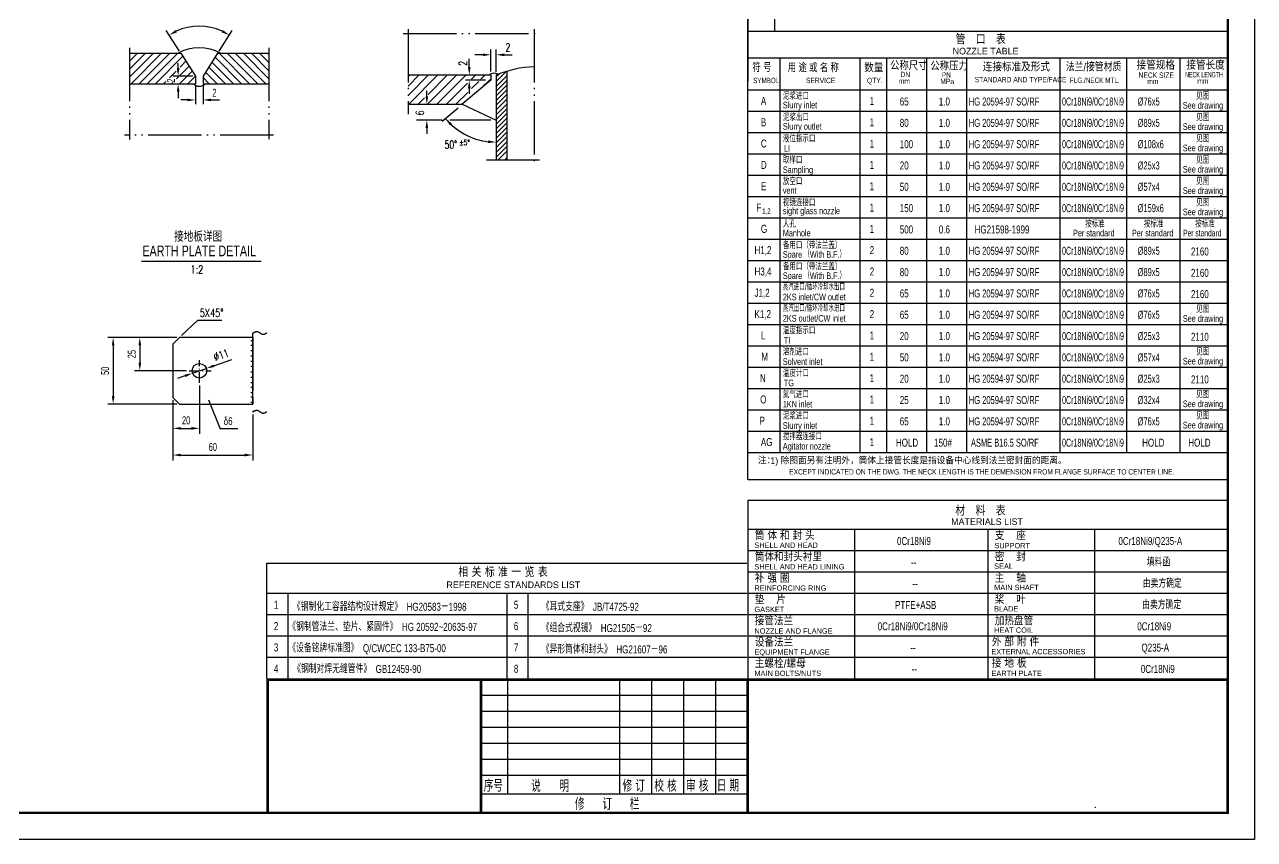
# Model space of a CAD drawing. Extents: x 7203 to 32733, y 57887 to 76007.
# Drawn here: x 18748 to 32583, y 58037 to 67209 of the extents above; entities that cross this region are included whole.
import ezdxf
from ezdxf.enums import TextEntityAlignment as Align

# ---------------------------------------------------------------- set-up
doc = ezdxf.new("R2010")
doc.units = 0
doc.header["$LTSCALE"] = 30
for name, pattern in [('CEN7', [6.3, 4, -1, 0.3, -1]), ('CENTER', [25, 20, -2, 1, -2]), ('DIVIDE-M', [27, 20, -2, 0.5, -2, 0.5, -2]), ('PHANTOM', [32.5, 20, -2.5, 2.5, -2.5, 2.5, -2.5])]:
    doc.linetypes.add(name, pattern=pattern)
doc.layers.get('0').update_dxf_attribs({"linetype": 'CONTINUOUS'})
for name, color, linetype in [('CENTER', 1, 'CENTER'), ('CONT', 4, 'CONTINUOUS'), ('DIM', 7, 'CONTINUOUS'), ('PHANTOM', 3, 'PHANTOM')]:
    doc.layers.add(name, color=color, linetype=linetype)
doc.styles.add('HZ', font='ced.shx', dxfattribs={"width": 0.7, "height": 90, "bigfont": 'hz.shx'})
doc.styles.add('ROMANS', font='romans', dxfattribs={"width": 0.7, "height": 210})
doc.styles.get("Standard").update_dxf_attribs({"font": 'simplex.shx', "width": 0.75})

msp = doc.modelspace()

# ---------------------------------------------------------------- linework, layer by layer
for p, q in [((26883, 75557), (26883, 66570)), ((32283, 75557), (32283, 63113)), ((26883, 62089), (26883, 70937)), ((26883, 66570), (26883, 70937)), ((32283, 66570), (32283, 70937)), ((27183, 70457), (27183, 67134)), ((26883, 67134), (32283, 67134)), ((26883, 67134), (32283, 67134)), ((26883, 67134), (32283, 67134)), ((26883, 66834), (32283, 66834)), ((27243, 66834), (27243, 62394)), ((28143, 66834), (28143, 62394)), ((28443, 66834), (28443, 62394)), ((28893, 66834), (28893, 62394)), ((29343, 66834), (29343, 62394)), ((30393, 66834), (30393, 62394)), ((31143, 66834), (31143, 62394)), ((31743, 66834), (31743, 62394)), ((26883, 66474), (32283, 66474)), ((26883, 66234), (32283, 66234)), ((26883, 65994), (32283, 65994)), ((26883, 65754), (32283, 65754)), ((26883, 65514), (32283, 65514)), ((26883, 65274), (32283, 65274)), ((26883, 65034), (32283, 65034)), ((26883, 64794), (32283, 64794)), ((26883, 64554), (32283, 64554)), ((26883, 64314), (32283, 64314)), ((26883, 64074), (32283, 64074)), ((26883, 63834), (32283, 63834)), ((26883, 63594), (32283, 63594)), ((26883, 63354), (32283, 63354)), ((26883, 63114), (32283, 63114)), ((26883, 62874), (32283, 62874)), ((26883, 62634), (32283, 62634)), ((26883, 62394), (32283, 62394)), ((26883, 62089), (32283, 62089)), ((21471, 61145), (26871, 61145))]:
    msp.add_line(p, q)
at = {"color": 7, "linetype": 'Continuous'}
for p, q in [((20489, 66911), (20342, 67142)), ((20935, 66911), (21082, 67142)), ((19929, 66799), (20016, 66886)), ((19929, 66708), (20107, 66886)), ((19929, 66617), (20198, 66886)), ((19946, 66543), (20289, 66886)), ((20037, 66543), (20380, 66886)), ((20128, 66543), (20471, 66886)), ((20219, 66543), (20527, 66852)), ((21188, 66543), (20890, 66841)), ((21279, 66543), (20936, 66886)), ((21370, 66543), (21027, 66886)), ((21460, 66543), (21118, 66886)), ((21495, 66599), (21209, 66886)), ((21495, 66690), (21299, 66886)), ((21495, 66781), (21390, 66886)), ((21495, 66872), (21481, 66886)), ((23903, 66869), (23813, 66869)), ((23993, 66681), (23993, 66929)), ((24053, 66676), (24053, 66929)), ((24143, 66869), (24233, 66869)), ((20376, 66610), (20453, 66686)), ((20475, 66719), (20475, 66776)), ((20494, 66636), (20598, 66740)), ((20496, 66729), (20563, 66796)), ((21006, 66543), (20819, 66730)), ((21097, 66543), (20855, 66785)), ((23750, 66732), (23750, 66822)), ((20310, 66543), (20336, 66569)), ((20401, 66543), (20415, 66558)), ((20639, 66629), (20415, 66629)), ((20458, 66600), (20479, 66622)), ((20492, 66543), (20572, 66624)), ((20583, 66543), (20669, 66629)), ((20585, 66636), (20634, 66685)), ((20824, 66543), (20755, 66612)), ((20915, 66543), (20784, 66674)), ((23933, 66582), (23706, 66582)), ((20475, 66453), (20475, 66380)), ((20669, 66529), (20669, 66314)), ((20755, 66529), (20755, 66314)), ((23273, 66402), (23273, 66464)), ((23750, 66492), (23750, 66428)), ((20579, 66361), (20507, 66361)), ((20845, 66361), (20940, 66361)), ((23445, 66122), (23625, 66273)), ((23445, 66135), (23158, 66135)), ((23993, 66135), (23531, 66135)), ((23273, 66045), (23273, 65978))]:
    msp.add_line(p, q, dxfattribs=at)
at = {"color": 3, "linetype": 'DIVIDE-M'}
for p, q in [((23008, 67110), (24540, 67110)), ((23061, 67156), (23061, 66201)), ((24481, 67156), (24481, 65623)), ((19929, 66946), (19929, 65916)), ((21495, 66946), (21495, 65920)), ((21548, 65964), (19873, 65964)), ((24540, 65683), (23943, 65683))]:
    msp.add_line(p, q, dxfattribs=at)
at = {"color": 4, "linetype": 'Continuous'}
for p, q in [((19929, 66886), (20506, 66886)), ((20506, 66886), (20669, 66629)), ((20919, 66886), (20755, 66629)), ((20919, 66886), (21495, 66886)), ((20669, 66629), (20669, 66543)), ((20755, 66629), (20755, 66543)), ((23061, 66642), (23993, 66642)), ((23993, 66582), (23671, 66312)), ((23993, 66642), (23993, 66582)), ((24053, 66642), (24053, 65683)), ((24173, 66685), (24173, 65683)), ((19929, 66543), (20669, 66543)), ((20755, 66543), (21495, 66543)), ((23061, 66312), (23671, 66312)), ((23671, 66312), (24053, 66135))]:
    msp.add_line(p, q, dxfattribs=at)
at = {"color": 0, "linetype": 'Continuous'}
for p, q in [((23061, 66622), (23080, 66642)), ((23061, 66516), (23186, 66642)), ((23061, 66410), (23292, 66642)), ((23069, 66312), (23398, 66642)), ((23281, 66312), (23611, 66642)), ((23287, 66424), (23505, 66642)), ((23387, 66312), (23717, 66642)), ((23493, 66312), (23732, 66551)), ((23774, 66593), (23823, 66642)), ((23777, 66490), (23857, 66570)), ((23880, 66593), (23929, 66642)), ((23881, 66488), (23993, 66600)), ((24053, 66567), (24170, 66684)), ((24053, 66620), (24090, 66656)), ((24053, 66514), (24173, 66634)), ((24053, 66461), (24173, 66581)), ((23599, 66312), (23733, 66446)), ((24053, 66407), (24173, 66527)), ((24053, 66354), (24173, 66474)), ((24053, 66301), (24173, 66421)), ((23175, 66312), (23246, 66383)), ((24053, 66248), (24173, 66368)), ((24053, 66195), (24173, 66315)), ((24053, 66142), (24173, 66262)), ((24053, 66089), (24173, 66209)), ((24053, 66036), (24173, 66156)), ((24053, 65983), (24173, 66103)), ((24053, 65930), (24173, 66050)), ((24053, 65877), (24173, 65997)), ((24053, 65824), (24173, 65944)), ((24053, 65771), (24173, 65891)), ((24053, 65718), (24173, 65838)), ((24070, 65683), (24173, 65785)), ((24146, 65683), (24173, 65709))]:
    msp.add_line(p, q, dxfattribs=at)
at = {"color": 7, "linetype": 'Continuous'}
for centre, radius, start, end in [((20712, 66562), 629, 65.711, 114.289), ((24053, 66632), 747, 220, 263.0885)]:
    msp.add_arc(centre, radius, start, end, dxfattribs=at)
at = {"color": 4, "linetype": 'Continuous'}
for centre, radius, start, end in [((20712, 66436), 511, 61.5995, 118.4005), ((24502, 65577), 1155, 91.0794, 112.9002), ((24028, 66579), 83.1, 57.9141, 131.264), ((20712, 66603), 88.8, 222.239, 317.761)]:
    msp.add_arc(centre, radius, start, end, dxfattribs=at)
at = {"color": 7, "linetype": 'Continuous'}
for points in [[(20461, 67121), (20447, 67148), (20374, 67092)], [(20978, 67148), (20964, 67121), (21050, 67092)], [(23903, 66854), (23903, 66884), (23993, 66869)], [(24143, 66854), (24143, 66884), (24053, 66869)], [(20460, 66719), (20490, 66719), (20475, 66629)], [(23765, 66732), (23735, 66732), (23750, 66642)], [(23765, 66492), (23735, 66492), (23750, 66582)], [(20460, 66453), (20490, 66453), (20475, 66543)], [(20579, 66376), (20579, 66346), (20669, 66361)], [(20845, 66376), (20845, 66346), (20755, 66361)], [(23288, 66402), (23258, 66402), (23273, 66312)], [(23288, 66045), (23258, 66045), (23273, 66135)], [(23554, 66097), (23532, 66076), (23481, 66152)], [(23964, 65906), (23962, 65876), (24053, 65885)]]:
    msp.add_solid(points, dxfattribs=at)
at = {"layer": 'CENTER', "linetype": 'CEN7'}
for p, q in [((20715, 63177), (20715, 63430)), ((20599, 63312), (20848, 63312))]:
    msp.add_line(p, q, dxfattribs=at)
at = {"layer": 'CONT'}
for p, q in [((20490, 63687), (20415, 63612)), ((21315, 63687), (20490, 63687)), ((21315, 62937), (21315, 63687)), ((20415, 63612), (20415, 63012)), ((20415, 63012), (20490, 62937)), ((20490, 62937), (21315, 62937))]:
    msp.add_line(p, q, dxfattribs=at)
msp.add_circle((20715, 63312), 82.5, dxfattribs=at)
at = {"layer": 'DIM'}
for p, q in [((32583, 75857), (32583, 58037)), ((20061, 64547), (21409, 64547)), ((20512, 63708), (20698, 63883)), ((20698, 63883), (20965, 63883)), ((20460, 63687), (19684, 63687)), ((20460, 63687), (19984, 63687)), ((21291, 63652), (21315, 63652)), ((19744, 63597), (19744, 63027)), ((20044, 63597), (20044, 63402)), ((21291, 63602), (21315, 63602)), ((21291, 63542), (21315, 63542)), ((20878, 63369), (21078, 63439)), ((21291, 63482), (21315, 63482)), ((21291, 63422), (21315, 63422)), ((20569, 63312), (19984, 63312)), ((20552, 63255), (20467, 63225)), ((20637, 63285), (20793, 63339)), ((21291, 63363), (21315, 63363)), ((21291, 63302), (21315, 63302)), ((21291, 63242), (21315, 63242)), ((20715, 63147), (20715, 62604)), ((21291, 63182), (21315, 63182)), ((21291, 63127), (21315, 63127)), ((20415, 62982), (20415, 62604)), ((20415, 62982), (20415, 62304)), ((20817, 62986), (20949, 62659)), ((21291, 63067), (21315, 63067)), ((21291, 63019), (21315, 63019)), ((21291, 62959), (21315, 62959)), ((20460, 62937), (19684, 62937)), ((21315, 62820), (21315, 62304)), ((20505, 62664), (20625, 62664)), ((21145, 62659), (20949, 62659)), ((20505, 62364), (21225, 62364)), ((26883, 61857), (32283, 61857)), ((26883, 61857), (26883, 59837)), ((26883, 61530), (32283, 61530)), ((28083, 61530), (28083, 59850)), ((29583, 61530), (29583, 59850)), ((30783, 61530), (30783, 59850)), ((26883, 61290), (29583, 61290)), ((29583, 61290), (32283, 61290)), ((21471, 59850), (21471, 61145)), ((26883, 61050), (29583, 61050)), ((29583, 61050), (32283, 61050)), ((21471, 60810), (26871, 60810)), ((21711, 59850), (21711, 60810)), ((24171, 60810), (24171, 59850)), ((24411, 59850), (24411, 60810)), ((26883, 60810), (29583, 60810)), ((29583, 60810), (32283, 60810)), ((21471, 60570), (26871, 60570)), ((26883, 60570), (29583, 60570)), ((29583, 60570), (32283, 60570)), ((21471, 60330), (26871, 60330)), ((26883, 60330), (29583, 60330)), ((26883, 60330), (29555, 60330)), ((26883, 60330), (29555, 60330)), ((26883, 60330), (29555, 60330)), ((26883, 60330), (29555, 60330)), ((29583, 60330), (32283, 60330)), ((29583, 60330), (32283, 60330)), ((29583, 60330), (32283, 60330)), ((29583, 60330), (32283, 60330)), ((29583, 60330), (32283, 60330)), ((21471, 60090), (26871, 60090)), ((26883, 60090), (32283, 60090)), ((26883, 59837), (32283, 59837)), ((26883, 58337), (26883, 59837)), ((26883, 59657), (23883, 59657)), ((26883, 59477), (23883, 59477)), ((26883, 59297), (23883, 59297)), ((26883, 59117), (23883, 59117)), ((26883, 58937), (23883, 58937)), ((26883, 58757), (23883, 58757)), ((32583, 58037), (7353, 58037))]:
    msp.add_line(p, q, dxfattribs=at)
at = {"layer": 'DIM', "const_width": 27}
msp.add_lwpolyline([(8103, 58337), (8103, 75557), (32283, 75557), (32283, 58337)], close=True, dxfattribs=at)
at = {"layer": 'DIM'}
for points, const_width in [([(23883, 59837), (21483, 59837), (21483, 58337)], 30), ([(32283, 58337), (32283, 59837), (23883, 59837), (23883, 58337)], 30), ([(32283, 59837), (23883, 59837)], 30), ([(24183, 58547), (24183, 59837)], 15), ([(24183, 59837), (24183, 58547)], 9.6), ([(25443, 58547), (25443, 59837)], 15), ([(25443, 59837), (25443, 58547)], 9.6), ([(25803, 58547), (25803, 59837)], 15), ([(25803, 59837), (25803, 58547)], 9.6), ([(26163, 58547), (26163, 59837)], 15), ([(26163, 59837), (26163, 58547)], 9.6), ([(26523, 58547), (26523, 59837)], 15), ([(26523, 59837), (26523, 58547)], 9.6), ([(26883, 59837), (26883, 58340)], 30), ([(26883, 59837), (26883, 58337)], 9.6), ([(23883, 58757), (26883, 58757)], 9.6), ([(26883, 58547), (23883, 58547)], 15), ([(23883, 58547), (26883, 58547)], 9.6)]:
    msp.add_lwpolyline(points, dxfattribs=dict(at, const_width=const_width))
at = {"layer": 'DIM', "const_width": 7.5}
msp.add_lwpolyline([(30788, 58398, 1), (30796, 58398, 1)], format="xyb", close=True, dxfattribs=at)
at = {"layer": 'DIM'}
for points in [[(19729, 63597), (19759, 63597), (19744, 63687)], [(20029, 63597), (20059, 63597), (20044, 63687)], [(20029, 63402), (20059, 63402), (20044, 63312)], [(20873, 63383), (20883, 63355), (20793, 63339)], [(20547, 63269), (20557, 63241), (20637, 63285)], [(19729, 63027), (19759, 63027), (19744, 62937)], [(20505, 62679), (20505, 62649), (20415, 62664)], [(20625, 62679), (20625, 62649), (20715, 62664)], [(20505, 62379), (20505, 62349), (20415, 62364)], [(21225, 62379), (21225, 62349), (21315, 62364)]]:
    msp.add_solid(points, dxfattribs=at)
at = {"layer": 'PHANTOM'}
for q in [(21315, 63737), (21315, 62850)]:
    msp.add_line((21315, 63687), q, dxfattribs=at)
for points in [[(21315, 63737), (21367, 63754), (21426, 63723), (21471, 63739)], [(21315, 62850), (21367, 62868), (21426, 62836), (21471, 62852)]]:
    msp.add_spline(points, degree=3, dxfattribs=at)

# ---------------------------------------------------------------- texts
at = {"style": 'HZ'}
for s, height, p in [('管   口   表', 105, (29221, 66989)), ('NOZZLE TABLE', 75, (29188, 66873)), ('接管规格', 90, (31257, 66703)), ('接管长度', 90, (31817, 66704)), ('注：', 75, (26998, 62264)), ('    1) 除图面另有注明外，筒体上接管长度是指设备中心线到法兰密封面的距离。', 75, (27025, 62262))]:
    msp.add_text(s, height=height, dxfattribs=at).set_placement(p)
at = {"color": 7, "linetype": 'Continuous'}
for s, height, style, width, p in [('2', 90, 'ROMANS', 0.7, (24158, 66908)), ('2', 90, 'HZ', 0.6, (20860, 66397)), ('50%%D', 90, 'ROMANS', 0.7, (23472, 65813)), ('%%P5%%D', 60, 'ROMANS', 0.7, (23637, 65852))]:
    msp.add_text(s, height=height, dxfattribs=dict(at, style=style, width=width)).set_placement(p)
for s, style, width, p in [('2', 'ROMANS', 0.7, (23722, 66746)), ('2', 'HZ', 0.6, (20439, 66556)), ('6', 'ROMANS', 0.7, (23239, 66188))]:
    msp.add_text(s, height=90, rotation=90, dxfattribs=dict(at, style=style, width=width)).set_placement(p)
at = {"style": 'HZ'}
for s, height, width, p in [('符 号', 90, 0.8, (26935, 66722)), ('用 途 或 名 称', 90, 0.8, (27333, 66720)), ('SYMBOL', 60, 0.7, (26944, 66580)), ('SERVICE', 60, 0.75, (27538, 66580)), ('QTY.', 60, 0.75, (28224, 66580)), ('PN', 60, 0.75, (29064, 66643)), ('NECK SIZE', 60, 0.75, (31280, 66640))]:
    msp.add_text(s, height=height, dxfattribs=dict(at, width=width)).set_placement(p, align=Align.MIDDLE_LEFT)
for s, p in [('数量', (28193, 66719)), ('连接标准及形式', (29527, 66729))]:
    msp.add_text(s, height=90, dxfattribs=at).set_placement(p, align=Align.MIDDLE_LEFT)
for s, height, width, p in [('公称尺寸', 90, 0.9, (28484, 66699)), ('公称压力', 90, 0.9, (28937, 66694)), ('法兰/接管材质', 90, 0.85, (30461, 66685)), ('DN', 60, 0.75, (28601, 66618)), ('STANDARD AND TYPE/FACE', 60, 0.75, (29436, 66560)), ('泥浆进口', 75, 0.75, (27278, 66366)), ('见图', 75, 0.75, (31928, 66366)), ('A', 90, 0.75, (27031, 66305)), ('Slurry inlet', 75, 0.75, (27278, 66266)), ('1', 90, 0.75, (28255, 66305)), ('65', 90, 0.75, (28593, 66298)), ('1.0', 90, 0.75, (29032, 66298)), ('HG 20594-97 SO/RF', 90, 0.65, (29369, 66298)), ('0Cr18Ni9/0Cr18Ni9', 90, 0.53, (30419, 66298)), ('%%C76x5', 90, 0.7, (31269, 66298)), ('See drawing', 75, 0.65, (31778, 66263)), ('B', 90, 0.75, (27031, 66065)), ('泥浆出口', 75, 0.75, (27278, 66126)), ('1', 90, 0.75, (28255, 66065)), ('80', 90, 0.75, (28593, 66058)), ('1.0', 90, 0.75, (29032, 66058)), ('HG 20594-97 SO/RF', 90, 0.65, (29369, 66058)), ('0Cr18Ni9/0Cr18Ni9', 90, 0.53, (30419, 66058)), ('%%c89x5', 90, 0.7, (31269, 66058)), ('见图', 75, 0.75, (31928, 66126)), ('Slurry outlet', 75, 0.75, (27278, 66026)), ('See drawing', 75, 0.65, (31778, 66023)), ('C', 90, 0.75, (27031, 65825)), ('液位指示口', 75, 0.75, (27278, 65886)), ('1', 90, 0.75, (28255, 65825)), ('100', 90, 0.75, (28593, 65818)), ('1.0', 90, 0.75, (29032, 65818)), ('HG 20594-97 SO/RF', 90, 0.65, (29369, 65818)), ('0Cr18Ni9/0Cr18Ni9', 90, 0.53, (30419, 65818)), ('%%c108x6', 90, 0.7, (31269, 65818)), ('See drawing', 75, 0.65, (31778, 65783)), ('见图', 75, 0.75, (31928, 65886)), ('取样口', 75, 0.75, (27278, 65646)), ('LI', 75, 0.65, (27290, 65778)), ('见图', 75, 0.75, (31928, 65646)), ('D', 90, 0.75, (27031, 65585)), ('Sampling ', 75, 0.65, (27278, 65538)), ('1', 90, 0.75, (28255, 65585)), ('20', 90, 0.75, (28593, 65578)), ('1.0', 90, 0.75, (29032, 65578)), ('HG 20594-97 SO/RF', 90, 0.65, (29369, 65578)), ('0Cr18Ni9/0Cr18Ni9', 90, 0.53, (30419, 65578)), ('%%c25x3', 90, 0.7, (31269, 65578)), ('See drawing', 75, 0.65, (31778, 65543)), ('放空口', 75, 0.75, (27278, 65406)), ('见图', 75, 0.75, (31928, 65406)), ('E', 90, 0.75, (27031, 65345)), ('vent', 75, 0.65, (27278, 65305)), ('1', 90, 0.75, (28255, 65345)), ('50', 90, 0.75, (28593, 65338)), ('1.0', 90, 0.75, (29032, 65338)), ('HG 20594-97 SO/RF', 90, 0.65, (29369, 65338)), ('0Cr18Ni9/0Cr18Ni9', 90, 0.53, (30419, 65338)), ('%%c57x4', 90, 0.7, (31269, 65338)), ('See drawing', 75, 0.65, (31778, 65303)), ('F', 90, 0.75, (26980, 65105)), ('视镜连接口', 75, 0.75, (27278, 65166)), ('1', 90, 0.75, (28255, 65105)), ('150', 90, 0.75, (28593, 65098)), ('1.0', 90, 0.75, (29032, 65098)), ('HG 20594-97 SO/RF', 90, 0.65, (29369, 65098)), ('0Cr18Ni9/0Cr18Ni9', 90, 0.53, (30419, 65098)), ('%%c159x6', 90, 0.7, (31269, 65098)), ('见图', 75, 0.75, (31928, 65166)), ('sight glass nozzle', 75, 0.65, (27278, 65075)), ('See drawing', 75, 0.65, (31778, 65063)), ('G', 90, 0.75, (27031, 64865)), ('人孔', 75, 0.75, (27278, 64926)), ('Manhole', 75, 0.65, (27278, 64825)), ('1', 90, 0.75, (28255, 64865)), ('500', 90, 0.75, (28593, 64858)), ('0.6', 90, 0.75, (29032, 64858)), ('HG21598-1999', 90, 0.75, (29435, 64858)), ('Per standard', 75, 0.65, (30543, 64825)), ('按标准 ', 75, 0.75, (30678, 64926)), ('Per standard', 75, 0.65, (31205, 64825)), ('按标准 ', 75, 0.75, (31339, 64926)), ('Per standard', 75, 0.6, (31781, 64825)), ('按标准 ', 75, 0.75, (31916, 64926)), ('备用口（带法兰盖）', 75, 0.75, (27278, 64686)), ('H1,2', 90, 0.75, (26959, 64625)), ('Spare （With B.F.）', 75, 0.65, (27278, 64585)), ('2', 90, 0.75, (28255, 64625)), ('80', 90, 0.75, (28593, 64618)), ('1.0', 90, 0.75, (29032, 64618)), ('HG 20594-97 SO/RF', 90, 0.65, (29369, 64618)), ('0Cr18Ni9/0Cr18Ni9', 90, 0.53, (30419, 64618)), ('%%c89x5', 90, 0.7, (31269, 64618)), ('2160', 90, 0.75, (31869, 64610)), ('H3,4', 90, 0.75, (26959, 64385)), ('备用口（带法兰盖）', 75, 0.75, (27278, 64446)), ('2', 90, 0.75, (28255, 64385)), ('HG 20594-97 SO/RF', 90, 0.65, (29369, 64378)), ('0Cr18Ni9/0Cr18Ni9', 90, 0.53, (30419, 64378)), ('Spare （With B.F.）', 75, 0.65, (27278, 64345)), ('80', 90, 0.75, (28593, 64378)), ('1.0', 90, 0.75, (29032, 64378)), ('%%c89x5', 90, 0.7, (31269, 64378)), ('2160', 90, 0.75, (31869, 64370)), ('J1,2', 90, 0.75, (26959, 64145)), ('蒸汽进口/循环冷却水出口', 75, 0.63, (27278, 64218)), ('2', 90, 0.75, (28255, 64145)), ('65', 90, 0.75, (28593, 64138)), ('1.0', 90, 0.75, (29032, 64138)), ('HG 20594-97 SO/RF', 90, 0.65, (29369, 64138)), ('0Cr18Ni9/0Cr18Ni9', 90, 0.53, (30419, 64138)), ('%%C76x5', 90, 0.7, (31269, 64138)), ('2160', 90, 0.75, (31869, 64130)), ('蒸汽出口/循环冷却水进口', 75, 0.63, (27278, 63978)), ('2KS inlet/CW outlet', 75, 0.65, (27278, 64105)), ('K1,2', 90, 0.75, (26959, 63905)), ('2KS outlet/CW inlet', 75, 0.65, (27278, 63865)), ('2', 90, 0.75, (28255, 63905)), ('65', 90, 0.75, (28593, 63898)), ('1.0', 90, 0.75, (29032, 63898)), ('HG 20594-97 SO/RF', 90, 0.65, (29369, 63898)), ('0Cr18Ni9/0Cr18Ni9', 90, 0.53, (30419, 63898)), ('%%C76x5', 90, 0.7, (31269, 63898)), ('See drawing', 75, 0.65, (31778, 63863)), ('见图', 75, 0.75, (31928, 63966)), ('温度指示口', 75, 0.75, (27278, 63726)), ('L', 90, 0.75, (27031, 63665)), ('TI', 75, 0.65, (27290, 63618)), ('1', 90, 0.75, (28255, 63665)), ('20', 90, 0.75, (28593, 63658)), ('1.0', 90, 0.75, (29032, 63658)), ('HG 20594-97 SO/RF', 90, 0.65, (29369, 63658)), ('0Cr18Ni9/0Cr18Ni9', 90, 0.53, (30419, 63658)), ('%%c25x3', 90, 0.7, (31269, 63658)), ('2110', 90, 0.75, (31869, 63650)), ('M', 90, 0.75, (27037, 63425)), ('溶剂进口', 75, 0.75, (27278, 63486)), ('1', 90, 0.75, (28255, 63425)), ('50', 90, 0.75, (28593, 63418)), ('1.0', 90, 0.75, (29032, 63418)), ('HG 20594-97 SO/RF', 90, 0.65, (29369, 63418)), ('0Cr18Ni9/0Cr18Ni9', 90, 0.53, (30419, 63418)), ('%%c57x4', 90, 0.7, (31269, 63418)), ('见图', 75, 0.75, (31928, 63486)), ('Solvent inlet', 75, 0.75, (27278, 63378)), ('See drawing', 75, 0.65, (31778, 63383)), ('N', 90, 0.75, (27020, 63185)), ('温度计口', 75, 0.75, (27278, 63246)), ('1', 90, 0.75, (28255, 63185)), ('20', 90, 0.75, (28593, 63178)), ('1.0', 90, 0.75, (29032, 63178)), ('HG 20594-97 SO/RF', 90, 0.65, (29369, 63178)), ('0Cr18Ni9/0Cr18Ni9', 90, 0.53, (30419, 63178)), ('%%c25x3', 90, 0.7, (31269, 63178)), ('2110', 90, 0.75, (31869, 63170)), ('氮气进口', 75, 0.75, (27278, 63006)), ('TG', 75, 0.65, (27290, 63138)), ('O', 90, 0.75, (27023, 62945)), ('1KN inlet', 75, 0.65, (27278, 62899)), ('1', 90, 0.75, (28255, 62945)), ('25', 90, 0.75, (28593, 62938)), ('1.0', 90, 0.75, (29032, 62938)), ('HG 20594-97 SO/RF', 90, 0.65, (29369, 62938)), ('0Cr18Ni9/0Cr18Ni9', 90, 0.53, (30419, 62938)), ('%%c32x4', 90, 0.7, (31269, 62938)), ('See drawing', 75, 0.65, (31778, 62903)), ('见图', 75, 0.75, (31928, 63006)), ('泥浆进口', 75, 0.75, (27278, 62766)), ('见图', 75, 0.75, (31928, 62766)), ('P', 90, 0.75, (27016, 62705)), ('Slurry inlet', 75, 0.75, (27278, 62658)), ('1', 90, 0.75, (28255, 62705)), ('65', 90, 0.75, (28593, 62698)), ('1.0', 90, 0.75, (29032, 62698)), ('HG 20594-97 SO/RF', 90, 0.65, (29369, 62698)), ('0Cr18Ni9/0Cr18Ni9', 90, 0.53, (30419, 62698)), ('%%c76x5', 90, 0.7, (31269, 62698)), ('See drawing', 75, 0.65, (31778, 62663)), ('AG', 90, 0.75, (27031, 62465)), ('搅拌器连接口', 75, 0.75, (27278, 62533)), ('1', 90, 0.75, (28255, 62465)), ('HOLD', 90, 0.75, (28550, 62458)), ('150#', 90, 0.75, (28979, 62458)), ('ASME B16.5 SO/RF', 90, 0.7, (29394, 62458)), ('0Cr18Ni9/0Cr18Ni9', 90, 0.53, (30419, 62458)), ('HOLD', 90, 0.75, (31320, 62458)), ('HOLD', 90, 0.75, (31839, 62458)), ('Agitator nozzle', 75, 0.65, (27278, 62426)), ('EXCEPT INDICATED ON THE DWG. THE NECK LENGTH IS THE DEMENSION FROM FLANGE SURFACE TO CENTER LINE.', 60, 0.75, (27349, 62145))]:
    msp.add_text(s, height=height, dxfattribs=dict(at, width=width)).set_placement(p)
at = {"style": 'HZ', "width": 0.75}
for s, p in [('mm', (28582, 66525)), ('MPa', (29049, 66522)), ('mm', (31378, 66522)), ('mm', (31941, 66526))]:
    msp.add_text(s, height=60, dxfattribs=at).set_placement(p, align=Align.BOTTOM_LEFT)
at = {"style": 'HZ'}
for s, width, p, p2 in [('FLG./NECK MTL.', 0.768884, (30507, 66553), (31067, 66553)), ('NECK LENGTH', 0.684778, (31804, 66615), (32228, 66615))]:
    msp.add_text(s, height=60, dxfattribs=dict(at, width=width)).set_placement(p, p2, align=Align.FIT)
at = {"layer": 'DIM', "color": 7, "linetype": 'Continuous', "style": 'HZ', "width": 0.7}
msp.add_text('1,2', height=58.5, dxfattribs=at).set_placement((27045, 65081))
at = {"layer": 'DIM', "style": 'HZ'}
for s, height, width, p in [('接地板详图', 120, 0.75, (20430, 64764)), ('EARTH PLATE DETAIL', 120, 0.75, (20073, 64601)), ('δ6', 90, 0.75, (20987, 62701)), ('0Cr18Ni9', 90, 0.75, (28562, 61351)), ('0Cr18Ni9/Q235-A', 90, 0.75, (31053, 61351)), ('填料函', 90, 0.75, (31372, 61111)), ('SHELL AND HEAD LINING', 60, 0.95, (26958, 61076)), ('--', 90, 0.75, (28719, 61111)), ('--', 90, 0.75, (28734, 60871)), ('由卖方确定', 90, 0.75, (31327, 60871)), ('1', 90, 0.75, (21552, 60633)), ('《钢制化工容器结构设计规定》  HG20583－1998', 90, 0.75, (21766, 60611)), ('5', 90, 0.75, (24252, 60633)), ('《耳式支座》  JB/T4725-92', 90, 0.75, (24565, 60611)), ('PTFE+ASB', 90, 0.75, (28540, 60631)), ('由卖方确定', 90, 0.75, (31320, 60631)), ('2', 90, 0.75, (21552, 60393)), (' 《钢制管法兰、垫片、紧固件》  HG 20592~20635-97', 90, 0.75, (21689, 60385)), ('6', 90, 0.75, (24252, 60393)), ('《组合式视镜》  HG21505－92', 90, 0.75, (24565, 60371)), ('0Cr18Ni9/0Cr18Ni9', 90, 0.75, (28345, 60391)), ('0Cr18Ni9', 90, 0.75, (31265, 60391)), ('3', 90, 0.75, (21552, 60153)), (' 《设备铭牌标准图》  Q/CWCEC 133-B75-00', 90, 0.75, (21689, 60145)), ('7', 90, 0.75, (24252, 60153)), ('《异形筒体和封头》  HG21607－96', 90, 0.75, (24565, 60131)), ('--', 90, 0.75, (28711, 60151)), ('Q235-A', 90, 0.75, (31312, 60151)), ('4', 90, 0.75, (21552, 59913)), ('《钢制对焊无缝管件》  GB12459-90', 90, 0.75, (21769, 59911)), ('8', 90, 0.75, (24252, 59913)), ('--', 90, 0.75, (28726, 59911)), ('0Cr18Ni9', 90, 0.75, (31305, 59911)), ('序号', 135, 0.8, (23913, 58574)), ('说      明', 135, 0.7, (24446, 58572)), ('修 订', 135, 0.7, (25474, 58574)), ('校 核', 135, 0.7, (25832, 58573)), ('审 核', 135, 0.7, (26189, 58575)), ('日 期', 135, 0.7, (26534, 58577)), ('修     订     栏', 135, 0.8, (24939, 58369))]:
    msp.add_text(s, height=height, dxfattribs=dict(at, width=width)).set_placement(p)
at = {"layer": 'DIM', "width": 0.75}
msp.add_text('1:2', height=90, dxfattribs=at).set_placement((20614, 64408))
msp.add_text('5X45%%D', height=90, dxfattribs=at).set_placement((20984, 63964), align=Align.MIDDLE_RIGHT)
at = {"layer": 'DIM', "style": 'HZ'}
for s, height, p in [('材   料   表', 105, (29219, 61683)), ('MATERIALS LIST', 75, (29171, 61576)), ('筒 体 和 封 头', 90, (26962, 61408)), ('支    座', 90, (29662, 61408)), ('SHELL AND HEAD', 60, (26958, 61319)), ('SUPPORT', 60, (29658, 61314)), ('筒体和封头衬里', 90, (26962, 61168)), ('密    封', 90, (29662, 61168)), ('相 关 标 准 一 览 表', 105, (23627, 60992)), ('补 强 圈', 90, (26962, 60928)), ('SEAL', 60, (29655, 61083)), ('主    轴', 90, (29662, 60928)), ('REFERENCE STANDARDS LIST', 75, (23493, 60866)), ('REINFORCING RING', 60, (26958, 60836)), ('MAIN SHAFT', 60, (29655, 60843)), ('垫    片', 90, (26962, 60688)), ('桨    叶', 90, (29662, 60688)), ('GASKET', 60, (26958, 60596)), ('BLADE', 60, (29655, 60603)), ('接管法兰', 90, (26962, 60448)), ('加热盘管', 90, (29662, 60448)), ('NOZZLE AND FLANGE', 60, (26958, 60353)), ('HEAT COIL', 60, (29655, 60363)), ('设备法兰', 90, (26962, 60208)), ('外 部 附 件', 90, (29629, 60211)), ('EQUIPMENT FLANGE', 60, (26958, 60116)), ('主螺栓/螺母', 90, (26962, 59968)), ('EXTERNAL ACCESSORIES', 60, (29623, 60121)), ('接 地 板', 90, (29629, 59971)), ('MAIN BOLTS/NUTS', 60, (26958, 59877)), ('EARTH PLATE', 60, (29625, 59876))]:
    msp.add_text(s, height=height, dxfattribs=at).set_placement(p)
at = {"layer": 'DIM', "char_height": 90, "attachment_point": 5, "rotation": 90, "style": 'HZ'}
for s, insert in [('\\A1;25', (19954, 63500)), ('\\A1;50', (19654, 63312))]:
    msp.add_mtext(s, dxfattribs=dict(at, insert=insert))
at = {"layer": 'DIM', "insert": (20959, 63491), "char_height": 90, "attachment_point": 5, "rotation": 19.3089}
msp.add_mtext('\\A1;∅11', dxfattribs=at)
at = {"layer": 'DIM', "char_height": 90, "attachment_point": 5, "style": 'HZ'}
for s, insert in [('\\A1;20', (20565, 62754)), ('\\A1;60', (20865, 62454))]:
    msp.add_mtext(s, dxfattribs=dict(at, insert=insert))

doc.saveas('drawing.dxf')
